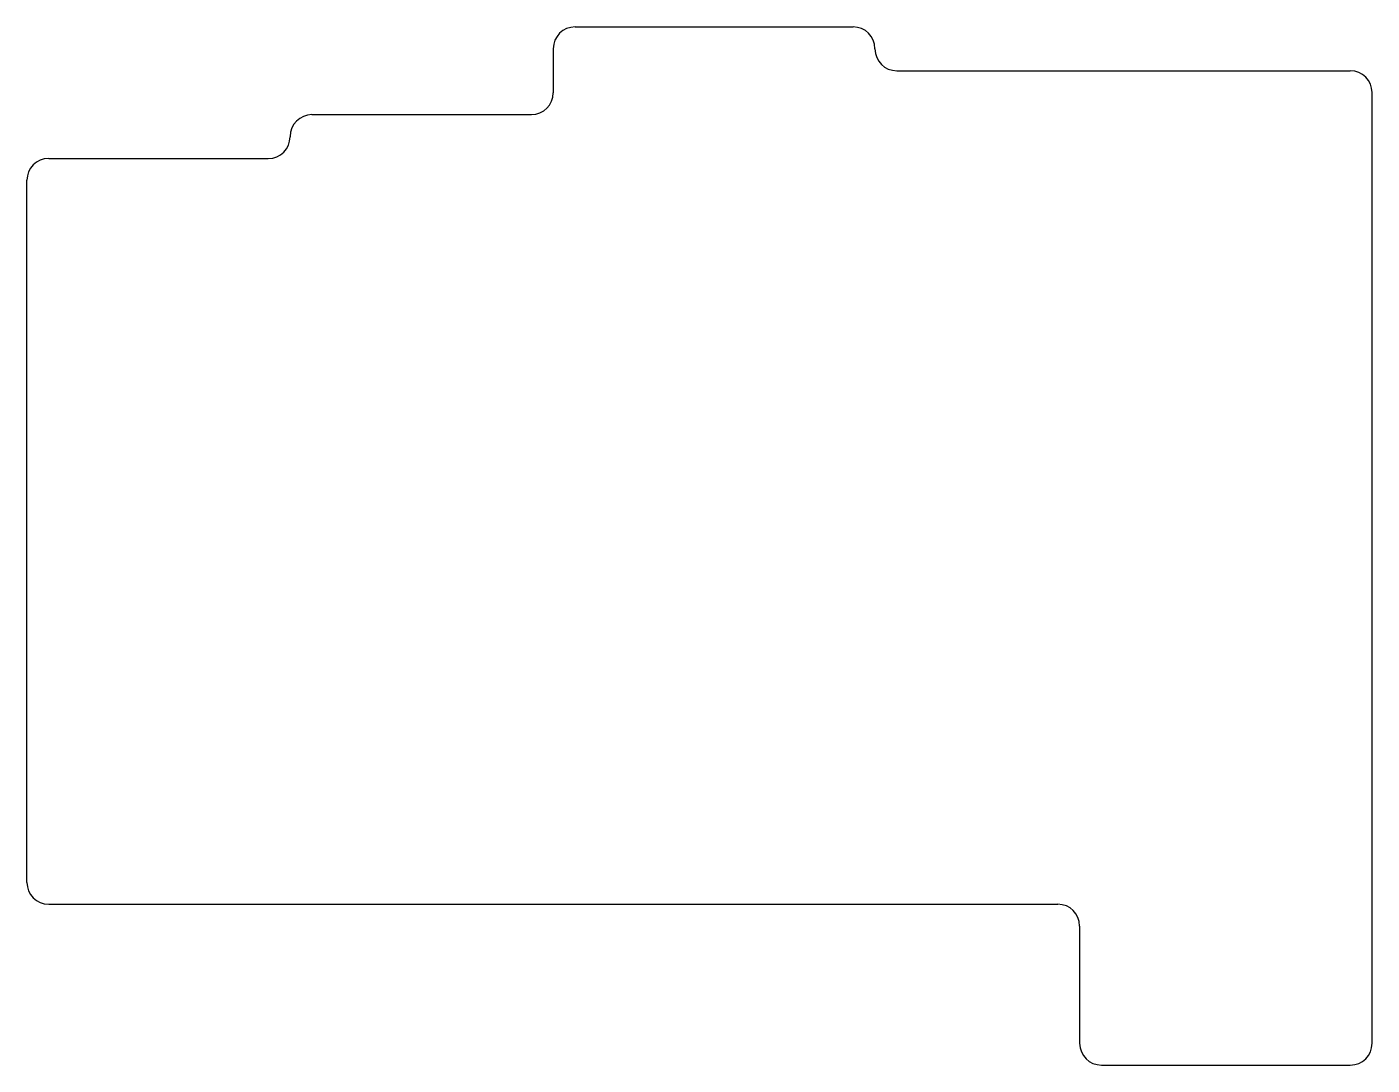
# Model space of a CAD drawing. Header units: millimetres. Extents: x -11 to 81, y -19.5 to 51.5.
import ezdxf

# ---------------------------------------------------------------- set-up
doc = ezdxf.new("R2010")
doc.units = ezdxf.units.MM

msp = doc.modelspace()

# ---------------------------------------------------------------- linework, layer by layer
for p, q in [((26.49, 51.5), (45.51, 51.5)), ((25, 50.01), (25, 46.99)), ((47, 49.99), (47, 50.01)), ((48.49, 48.5), (79.51, 48.5)), ((81, -18.01), (81, 47.01)), ((8.49, 45.5), (23.51, 45.5)), ((7, 44.01), (7, 43.99)), ((-9.51, 42.5), (5.51, 42.5)), ((-11, -7.01), (-11, 41.01)), ((-9.51, -8.5), (59.51, -8.5)), ((61, -9.99), (61, -18.01)), ((62.49, -19.5), (79.51, -19.5))]:
    msp.add_line(p, q)
for centre, start, end in [((26.49, 50.01), 90, 180), ((45.51, 50.01), 0, 90), ((48.49, 49.99), 180, 270), ((79.51, 47.01), 0, 90), ((23.51, 46.99), 270, 0), ((8.49, 44.01), 90, 180), ((5.51, 43.99), 270, 0), ((-9.51, 41.01), 90, 180), ((-9.51, -7.01), 180, 270), ((59.51, -9.99), 0, 90), ((62.49, -18.01), 180, 270), ((79.51, -18.01), 270, 0)]:
    msp.add_arc(centre, 1.49, start, end)

doc.saveas('drawing.dxf')
